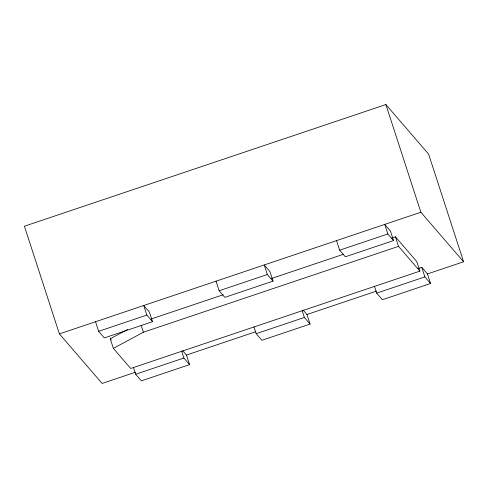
<?xml version="1.0" encoding="UTF-8"?>
<svg xmlns="http://www.w3.org/2000/svg" width="488" height="488" viewBox="0 0 488 488"><rect width="100%" height="100%" fill="white"/><g stroke="black" fill="none" stroke-linecap="round" stroke-linejoin="round"><path stroke-width="0.73" d="M391.803 238.004L395.402 236.79L416.77 261.562L419.881 271.133L130.692 368.464L113.356 348.365L110.245 338.794L127.612 329.467M113.356 348.365L143.411 332.224L398.513 246.361L419.881 271.133M418.155 268.553L421.754 267.339L427.451 273.945L463.6 261.781L428.61 154.098L385.88 104.554L24.4 226.219L59.39 333.902L102.12 383.446L135.432 372.228M59.39 333.902L420.87 212.237L463.6 261.781M98.649 331.309L146.845 315.089L152.543 321.696L104.347 337.916L98.649 331.309L95.538 321.738M219.142 290.756L267.339 274.531L273.036 281.137L224.84 297.363L219.142 290.756L216.031 281.186M339.636 250.198L387.832 233.978L393.529 240.584L345.333 256.804L339.636 250.198L336.525 240.627M151.109 319.012L223.175 294.758M271.456 278.508L343.515 254.254M182.664 350.652L186.465 355.057L255.895 331.688M303.158 310.094L306.958 314.498L376.394 291.129M135.682 374.241L183.878 358.021L189.576 364.627L141.38 380.847L135.682 374.241L133.456 367.409M256.176 333.688L304.372 317.468L310.069 324.075L261.873 340.295L256.176 333.688L253.955 326.85M376.669 293.135L424.865 276.909L430.562 283.516L382.366 299.736L376.669 293.135L374.449 286.297M110.245 338.794L111.24 339.941M385.88 104.554L420.87 212.237M427.451 273.945L430.562 283.516M421.754 267.339L424.865 276.909M395.402 236.79L398.513 246.361M393.529 240.584L390.418 231.013L384.721 224.407L387.832 233.978M306.958 314.498L310.069 324.075M302.151 310.63L304.372 317.468M273.036 281.137L269.925 271.566L264.228 264.96L267.339 274.531M186.465 355.057L189.576 364.627M181.658 351.183L183.878 358.021M152.543 321.696L149.432 312.119L143.734 305.519L146.845 315.089M141.191 325.386L143.411 332.224"/></g></svg>
